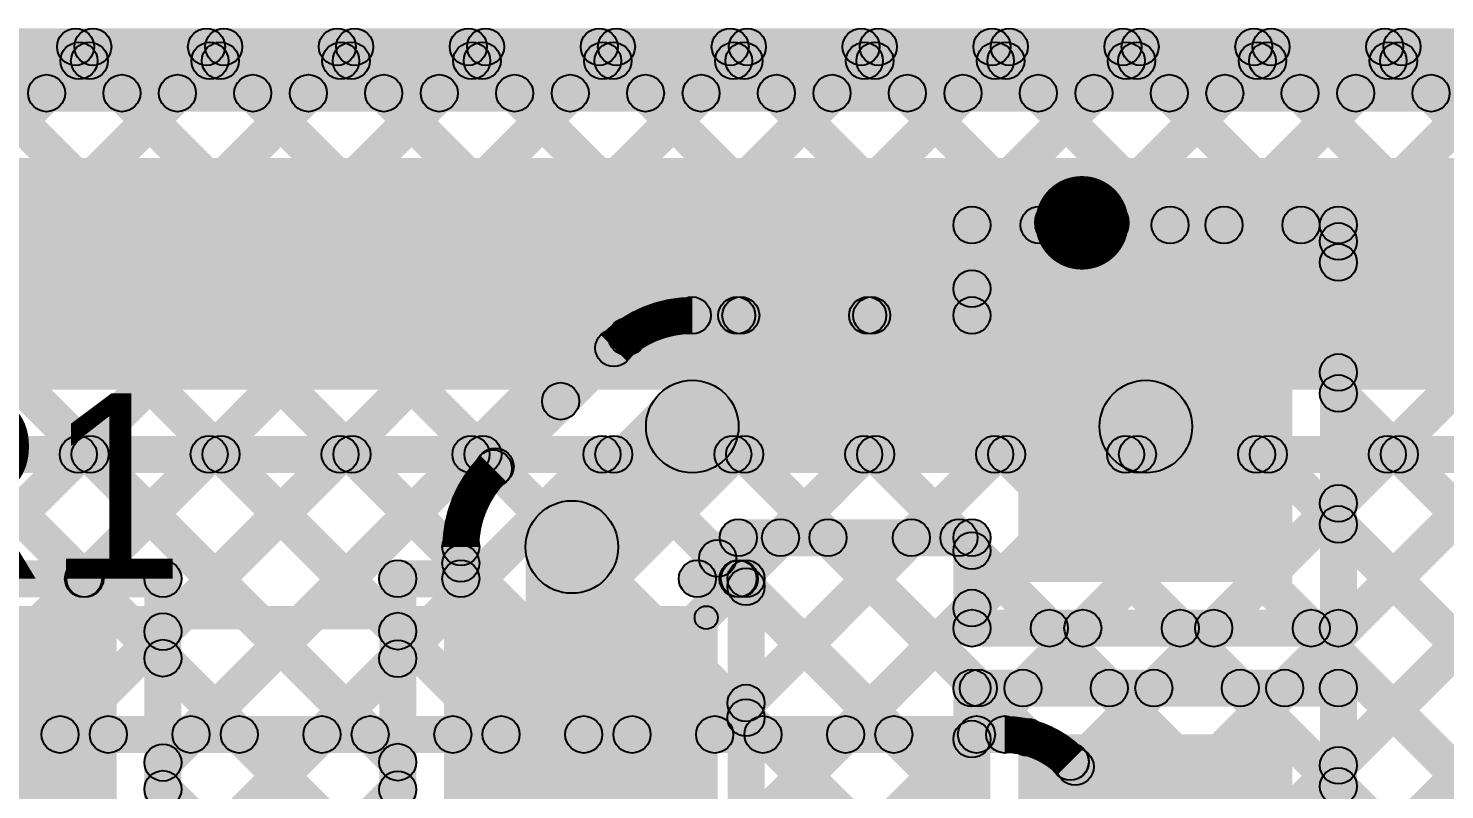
# Model space of a CAD drawing. Header units: millimetres. Extents: x 0.01 to 3.4, y 0.01 to 2.05.
# Drawn here: x 0.7245 to 1.0305, y 1.8076 to 1.972 of the extents above; entities that cross this region are included whole.
import ezdxf

# ---------------------------------------------------------------- set-up
doc = ezdxf.new("R2010")
doc.units = ezdxf.units.MM
doc.header["$MEASUREMENT"] = 0
for name, color, linetype in [('BottomLayer', 5, 'Continuous'), ('TopLayer', 1, 'Continuous'), ('TopOverlay', 2, 'Continuous'), ('TopPaste', 8, 'Continuous'), ('TopSolder', 216, 'Continuous')]:
    doc.layers.add(name, color=color, linetype=linetype)

# ---------------------------------------------------------------- blocks, each defined once
blk = doc.blocks.new('LTV_844S_43')
at = {"layer": 'TopLayer'}
for points in [[(-0.15157, 0.32047), (-0.20276, 0.32047), (-0.20276, 0.37953), (-0.15157, 0.37953)], [(-0.15157, 0.22047), (-0.20276, 0.22047), (-0.20276, 0.27953), (-0.15157, 0.27953)]]:
    blk.add_hatch(color=1, dxfattribs=at).paths.add_polyline_path(points)
at = {"layer": 'TopOverlay'}
h = blk.add_hatch(color=2, dxfattribs=at)
edge = h.paths.add_edge_path()
edge.add_arc((-0.1981, 0.394), 0.005, 0, 360)
h = blk.add_hatch(color=2, dxfattribs=at)
edge = h.paths.add_edge_path()
edge.add_arc((-0.1879, 0.394), 0.005, 0, 360)
at = {"layer": 'TopPaste'}
for points in [[(-0.15157, 0.32047), (-0.20276, 0.32047), (-0.20276, 0.37953), (-0.15157, 0.37953)], [(-0.15157, 0.22047), (-0.20276, 0.22047), (-0.20276, 0.27953), (-0.15157, 0.27953)]]:
    blk.add_hatch(color=8, dxfattribs=at).paths.add_polyline_path(points)
at = {"layer": 'TopSolder'}
for points in [[(-0.14757, 0.31647), (-0.20676, 0.31647), (-0.20676, 0.38353), (-0.14757, 0.38353)], [(-0.14757, 0.21647), (-0.20676, 0.21647), (-0.20676, 0.28353), (-0.14757, 0.28353)]]:
    blk.add_hatch(color=216, dxfattribs=at).paths.add_polyline_path(points)
at = {"layer": 'TopOverlay', "const_width": 0.01}
blk.add_lwpolyline([(-0.1879, 0.394, 1), (-0.1981, 0.394, 1)], format="xyb", close=True, dxfattribs=at)
at = {"layer": 'TopOverlay'}
for centre in [(-0.1981, 0.394), (-0.1879, 0.394)]:
    blk.add_circle(centre, 0.005, dxfattribs=at)
blk = doc.blocks.new('RES_1210_55')
at = {"layer": 'TopLayer'}
for points in [[(-0.08661, 0.05315), (-0.03937, 0.05315), (-0.03937, -0.05315), (-0.08661, -0.05315)], [(0.03937, 0.05315), (0.08661, 0.05315), (0.08661, -0.05315), (0.03937, -0.05315)]]:
    blk.add_hatch(color=1, dxfattribs=at).paths.add_polyline_path(points)
at = {"layer": 'TopOverlay'}
h = blk.add_hatch(color=2, dxfattribs=at)
edge = h.paths.add_edge_path()
edge.add_arc((-0.09198, 0.05875), 0.0025, 0, 360)
h = blk.add_hatch(color=2, dxfattribs=at)
edge = h.paths.add_edge_path()
edge.add_arc((-0.09198, 0.05875), 0.0025, 0, 360)
for points in [[(-0.09198, 0.05625), (-0.09198, 0.06125), (0.09201, 0.06125), (0.09201, 0.05625)], [(-0.08948, -0.05875), (-0.09448, -0.05875), (-0.09448, 0.05875), (-0.08948, 0.05875)], [(0.09451, -0.05875), (0.08951, -0.05875), (0.08951, 0.05875), (0.09451, 0.05875)], [(-0.09198, -0.06125), (-0.09198, -0.05625), (0.09201, -0.05625), (0.09201, -0.06125)]]:
    blk.add_hatch(color=2, dxfattribs=at).paths.add_polyline_path(points)
h = blk.add_hatch(color=2, dxfattribs=at)
edge = h.paths.add_edge_path()
edge.add_arc((0.09201, 0.05875), 0.0025, 0, 360)
h = blk.add_hatch(color=2, dxfattribs=at)
edge = h.paths.add_edge_path()
edge.add_arc((0.09201, 0.05875), 0.0025, 0, 360)
h = blk.add_hatch(color=2, dxfattribs=at)
edge = h.paths.add_edge_path()
edge.add_arc((-0.09198, -0.05875), 0.0025, 0, 360)
h = blk.add_hatch(color=2, dxfattribs=at)
edge = h.paths.add_edge_path()
edge.add_arc((-0.09198, -0.05875), 0.0025, 0, 360)
h = blk.add_hatch(color=2, dxfattribs=at)
edge = h.paths.add_edge_path()
edge.add_arc((0.09201, -0.05875), 0.0025, 0, 360)
h = blk.add_hatch(color=2, dxfattribs=at)
edge = h.paths.add_edge_path()
edge.add_arc((0.09201, -0.05875), 0.0025, 0, 360)
at = {"layer": 'TopPaste'}
for points in [[(-0.08661, 0.05315), (-0.03937, 0.05315), (-0.03937, -0.05315), (-0.08661, -0.05315)], [(0.03937, 0.05315), (0.08661, 0.05315), (0.08661, -0.05315), (0.03937, -0.05315)]]:
    blk.add_hatch(color=8, dxfattribs=at).paths.add_polyline_path(points)
at = {"layer": 'TopSolder'}
for points in [[(-0.09061, 0.05715), (-0.03537, 0.05715), (-0.03537, -0.05715), (-0.09061, -0.05715)], [(0.03537, 0.05715), (0.09061, 0.05715), (0.09061, -0.05715), (0.03537, -0.05715)]]:
    blk.add_hatch(color=216, dxfattribs=at).paths.add_polyline_path(points)
at = {"layer": 'TopOverlay'}
for centre in [(-0.09198, 0.05875), (-0.09198, 0.05875), (0.09201, 0.05875), (0.09201, 0.05875), (-0.09198, -0.05875), (-0.09198, -0.05875), (0.09201, -0.05875), (0.09201, -0.05875)]:
    blk.add_circle(centre, 0.0025, dxfattribs=at)

msp = doc.modelspace()

# ---------------------------------------------------------------- hatches: boundary and pattern name
at = {"layer": 'BottomLayer'}
for points in [[(0.69628, 1.961), (0.69628, 1.969), (2.69172, 1.969), (2.69172, 1.961)], [(0.73131, 1.95517), (0.72566, 1.96083), (0.73266, 1.96783), (0.73831, 1.96217)], [(0.73493, 1.96217), (0.74058, 1.96783), (0.74758, 1.96083), (0.74193, 1.95517)], [(0.7596, 1.95517), (0.75394, 1.96083), (0.76094, 1.96783), (0.7666, 1.96217)], [(0.76321, 1.96217), (0.76887, 1.96783), (0.77587, 1.96083), (0.77021, 1.95517)], [(0.78788, 1.95517), (0.78223, 1.96083), (0.78923, 1.96783), (0.79488, 1.96217)], [(0.7915, 1.96217), (0.79715, 1.96783), (0.80415, 1.96083), (0.7985, 1.95517)], [(0.81617, 1.95517), (0.81051, 1.96083), (0.81751, 1.96783), (0.82317, 1.96217)], [(0.81978, 1.96217), (0.82544, 1.96783), (0.83244, 1.96083), (0.82678, 1.95517)], [(0.84445, 1.95517), (0.8388, 1.96083), (0.8458, 1.96783), (0.85145, 1.96217)], [(0.84806, 1.96217), (0.85372, 1.96783), (0.86072, 1.96083), (0.85506, 1.95517)], [(0.87274, 1.95517), (0.86708, 1.96083), (0.87408, 1.96783), (0.87974, 1.96217)], [(0.87635, 1.96217), (0.88201, 1.96783), (0.88901, 1.96083), (0.88335, 1.95517)], [(0.90102, 1.95517), (0.89536, 1.96083), (0.90236, 1.96783), (0.90802, 1.96217)], [(0.90463, 1.96217), (0.91029, 1.96783), (0.91729, 1.96083), (0.91163, 1.95517)], [(0.92931, 1.95517), (0.92365, 1.96083), (0.93065, 1.96783), (0.9363, 1.96217)], [(0.93292, 1.96217), (0.93857, 1.96783), (0.94557, 1.96083), (0.93992, 1.95517)], [(0.95759, 1.95517), (0.95193, 1.96083), (0.95893, 1.96783), (0.96459, 1.96217)], [(0.9612, 1.96217), (0.96686, 1.96783), (0.97386, 1.96083), (0.9682, 1.95517)], [(0.98587, 1.95517), (0.98022, 1.96083), (0.98722, 1.96783), (0.99287, 1.96217)], [(0.98949, 1.96217), (0.99514, 1.96783), (1.00214, 1.96083), (0.99649, 1.95517)], [(1.01416, 1.95517), (1.0085, 1.96083), (1.0155, 1.96783), (1.02116, 1.96217)], [(1.01777, 1.96217), (1.02343, 1.96783), (1.03043, 1.96083), (1.02477, 1.95517)], [(0.70056, 1.954), (0.70056, 1.962), (1.11333, 1.962), (1.11333, 1.954)], [(0.629, 1.894), (0.629, 1.944), (1.11333, 1.944), (1.11333, 1.894)], [(0.67767, 1.81667), (0.67201, 1.82233), (0.73251, 1.88283), (0.73817, 1.87717)], [(0.70595, 1.81667), (0.7003, 1.82233), (0.7608, 1.88283), (0.76645, 1.87717)], [(0.70056, 1.876), (0.70056, 1.884), (1.09718, 1.884), (1.09718, 1.876)], [(0.70679, 1.87717), (0.71245, 1.88283), (0.77295, 1.82233), (0.76729, 1.81667)], [(0.73424, 1.81667), (0.72858, 1.82233), (0.78908, 1.88283), (0.79474, 1.87717)], [(0.73507, 1.87717), (0.74073, 1.88283), (0.80123, 1.82233), (0.79557, 1.81667)], [(0.76252, 1.81667), (0.75686, 1.82233), (0.81736, 1.88283), (0.82302, 1.87717)], [(0.76336, 1.87717), (0.76902, 1.88283), (0.82952, 1.82233), (0.82386, 1.81667)], [(0.79081, 1.81667), (0.78515, 1.82233), (0.84565, 1.88283), (0.85131, 1.87717)], [(0.79164, 1.87717), (0.7973, 1.88283), (0.8578, 1.82233), (0.85214, 1.81667)], [(0.81909, 1.81667), (0.81343, 1.82233), (0.87393, 1.88283), (0.87959, 1.87717)], [(0.81993, 1.87717), (0.82558, 1.88283), (0.88608, 1.82233), (0.88043, 1.81667)], [(0.84737, 1.81667), (0.84172, 1.82233), (0.90222, 1.88283), (0.90787, 1.87717)], [(0.84821, 1.87717), (0.85387, 1.88283), (0.91437, 1.82233), (0.90871, 1.81667)], [(0.87566, 1.81667), (0.87, 1.82233), (0.9305, 1.88283), (0.93616, 1.87717)], [(0.8765, 1.87717), (0.88215, 1.88283), (0.94327, 1.82171), (0.93762, 1.81605)], [(0.90394, 1.81667), (0.89829, 1.82233), (0.95879, 1.88283), (0.96444, 1.87717)], [(0.90478, 1.87717), (0.91044, 1.88283), (1.19455, 1.59871), (1.18889, 1.59306)], [(0.93223, 1.81667), (0.92657, 1.82233), (0.98707, 1.88283), (0.99273, 1.87717)], [(0.93306, 1.87717), (0.93872, 1.88283), (1.20257, 1.61898), (1.19691, 1.61332)], [(0.95356, 1.80972), (0.9479, 1.81538), (1.01535, 1.88283), (1.02101, 1.87717)], [(0.96135, 1.87717), (0.96701, 1.88283), (1.21016, 1.63968), (1.2045, 1.63402)], [(0.9677, 1.79558), (0.96205, 1.80124), (1.04364, 1.88283), (1.0493, 1.87717)], [(0.98185, 1.78144), (0.97619, 1.7871), (1.07192, 1.88283), (1.07758, 1.87717)], [(0.98963, 1.87717), (0.99529, 1.88283), (1.21016, 1.66796), (1.2045, 1.6623)], [(1.01792, 1.87717), (1.02357, 1.88283), (1.21016, 1.69624), (1.2045, 1.69059)], [(0.99599, 1.7673), (0.99033, 1.77295), (1.09728, 1.8799), (1.10293, 1.87424)], [(0.69008, 1.8656), (0.69574, 1.87125), (0.74466, 1.82233), (0.73901, 1.81667)], [(0.55901, 1.8155), (0.55901, 1.8235), (0.9355, 1.8235), (0.9355, 1.8155)], [(0.94685, 1.81078), (0.9525, 1.81644), (1.04094, 1.728), (1.03528, 1.72235)]]:
    msp.add_hatch(color=5, dxfattribs=at).paths.add_polyline_path(points)
h = msp.add_hatch(color=5, dxfattribs=at)
edge = h.paths.add_edge_path()
edge.add_arc((0.73549, 1.965), 0.004, 0, 360)
h = msp.add_hatch(color=5, dxfattribs=at)
edge = h.paths.add_edge_path()
edge.add_arc((0.73776, 1.965), 0.004, 0, 360)
h = msp.add_hatch(color=5, dxfattribs=at)
edge = h.paths.add_edge_path()
edge.add_arc((0.76377, 1.965), 0.004, 0, 360)
h = msp.add_hatch(color=5, dxfattribs=at)
edge = h.paths.add_edge_path()
edge.add_arc((0.76604, 1.965), 0.004, 0, 360)
h = msp.add_hatch(color=5, dxfattribs=at)
edge = h.paths.add_edge_path()
edge.add_arc((0.79205, 1.965), 0.004, 0, 360)
h = msp.add_hatch(color=5, dxfattribs=at)
edge = h.paths.add_edge_path()
edge.add_arc((0.79432, 1.965), 0.004, 0, 360)
h = msp.add_hatch(color=5, dxfattribs=at)
edge = h.paths.add_edge_path()
edge.add_arc((0.82034, 1.965), 0.004, 0, 360)
h = msp.add_hatch(color=5, dxfattribs=at)
edge = h.paths.add_edge_path()
edge.add_arc((0.82261, 1.965), 0.004, 0, 360)
h = msp.add_hatch(color=5, dxfattribs=at)
edge = h.paths.add_edge_path()
edge.add_arc((0.84862, 1.965), 0.004, 0, 360)
h = msp.add_hatch(color=5, dxfattribs=at)
edge = h.paths.add_edge_path()
edge.add_arc((0.85089, 1.965), 0.004, 0, 360)
h = msp.add_hatch(color=5, dxfattribs=at)
edge = h.paths.add_edge_path()
edge.add_arc((0.87691, 1.965), 0.004, 0, 360)
h = msp.add_hatch(color=5, dxfattribs=at)
edge = h.paths.add_edge_path()
edge.add_arc((0.87918, 1.965), 0.004, 0, 360)
h = msp.add_hatch(color=5, dxfattribs=at)
edge = h.paths.add_edge_path()
edge.add_arc((0.90519, 1.965), 0.004, 0, 360)
h = msp.add_hatch(color=5, dxfattribs=at)
edge = h.paths.add_edge_path()
edge.add_arc((0.90746, 1.965), 0.004, 0, 360)
h = msp.add_hatch(color=5, dxfattribs=at)
edge = h.paths.add_edge_path()
edge.add_arc((0.93348, 1.965), 0.004, 0, 360)
h = msp.add_hatch(color=5, dxfattribs=at)
edge = h.paths.add_edge_path()
edge.add_arc((0.93575, 1.965), 0.004, 0, 360)
h = msp.add_hatch(color=5, dxfattribs=at)
edge = h.paths.add_edge_path()
edge.add_arc((0.96176, 1.965), 0.004, 0, 360)
h = msp.add_hatch(color=5, dxfattribs=at)
edge = h.paths.add_edge_path()
edge.add_arc((0.96403, 1.965), 0.004, 0, 360)
h = msp.add_hatch(color=5, dxfattribs=at)
edge = h.paths.add_edge_path()
edge.add_arc((0.99005, 1.965), 0.004, 0, 360)
h = msp.add_hatch(color=5, dxfattribs=at)
edge = h.paths.add_edge_path()
edge.add_arc((0.99231, 1.965), 0.004, 0, 360)
h = msp.add_hatch(color=5, dxfattribs=at)
edge = h.paths.add_edge_path()
edge.add_arc((1.01833, 1.965), 0.004, 0, 360)
h = msp.add_hatch(color=5, dxfattribs=at)
edge = h.paths.add_edge_path()
edge.add_arc((1.0206, 1.965), 0.004, 0, 360)
h = msp.add_hatch(color=5, dxfattribs=at)
edge = h.paths.add_edge_path()
edge.add_arc((0.72849, 1.958), 0.004, 0, 360)
h = msp.add_hatch(color=5, dxfattribs=at)
edge = h.paths.add_edge_path()
edge.add_arc((0.74476, 1.958), 0.004, 0, 360)
h = msp.add_hatch(color=5, dxfattribs=at)
edge = h.paths.add_edge_path()
edge.add_arc((0.75677, 1.958), 0.004, 0, 360)
h = msp.add_hatch(color=5, dxfattribs=at)
edge = h.paths.add_edge_path()
edge.add_arc((0.77304, 1.958), 0.004, 0, 360)
h = msp.add_hatch(color=5, dxfattribs=at)
edge = h.paths.add_edge_path()
edge.add_arc((0.78506, 1.958), 0.004, 0, 360)
h = msp.add_hatch(color=5, dxfattribs=at)
edge = h.paths.add_edge_path()
edge.add_arc((0.80132, 1.958), 0.004, 0, 360)
h = msp.add_hatch(color=5, dxfattribs=at)
edge = h.paths.add_edge_path()
edge.add_arc((0.81334, 1.958), 0.004, 0, 360)
h = msp.add_hatch(color=5, dxfattribs=at)
edge = h.paths.add_edge_path()
edge.add_arc((0.82961, 1.958), 0.004, 0, 360)
h = msp.add_hatch(color=5, dxfattribs=at)
edge = h.paths.add_edge_path()
edge.add_arc((0.84162, 1.958), 0.004, 0, 360)
h = msp.add_hatch(color=5, dxfattribs=at)
edge = h.paths.add_edge_path()
edge.add_arc((0.85789, 1.958), 0.004, 0, 360)
h = msp.add_hatch(color=5, dxfattribs=at)
edge = h.paths.add_edge_path()
edge.add_arc((0.86991, 1.958), 0.004, 0, 360)
h = msp.add_hatch(color=5, dxfattribs=at)
edge = h.paths.add_edge_path()
edge.add_arc((0.88618, 1.958), 0.004, 0, 360)
h = msp.add_hatch(color=5, dxfattribs=at)
edge = h.paths.add_edge_path()
edge.add_arc((0.89819, 1.958), 0.004, 0, 360)
h = msp.add_hatch(color=5, dxfattribs=at)
edge = h.paths.add_edge_path()
edge.add_arc((0.91446, 1.958), 0.004, 0, 360)
h = msp.add_hatch(color=5, dxfattribs=at)
edge = h.paths.add_edge_path()
edge.add_arc((0.92648, 1.958), 0.004, 0, 360)
h = msp.add_hatch(color=5, dxfattribs=at)
edge = h.paths.add_edge_path()
edge.add_arc((0.94275, 1.958), 0.004, 0, 360)
h = msp.add_hatch(color=5, dxfattribs=at)
edge = h.paths.add_edge_path()
edge.add_arc((0.95476, 1.958), 0.004, 0, 360)
h = msp.add_hatch(color=5, dxfattribs=at)
edge = h.paths.add_edge_path()
edge.add_arc((0.97103, 1.958), 0.004, 0, 360)
h = msp.add_hatch(color=5, dxfattribs=at)
edge = h.paths.add_edge_path()
edge.add_arc((0.98305, 1.958), 0.004, 0, 360)
h = msp.add_hatch(color=5, dxfattribs=at)
edge = h.paths.add_edge_path()
edge.add_arc((0.99931, 1.958), 0.004, 0, 360)
h = msp.add_hatch(color=5, dxfattribs=at)
edge = h.paths.add_edge_path()
edge.add_arc((1.01133, 1.958), 0.004, 0, 360)
h = msp.add_hatch(color=5, dxfattribs=at)
edge = h.paths.add_edge_path()
edge.add_arc((1.0276, 1.958), 0.004, 0, 360)
h = msp.add_hatch(color=5, dxfattribs=at)
edge = h.paths.add_edge_path()
edge.add_arc((0.73534, 1.88), 0.004, 0, 360)
h = msp.add_hatch(color=5, dxfattribs=at)
edge = h.paths.add_edge_path()
edge.add_arc((0.7379, 1.88), 0.004, 0, 360)
h = msp.add_hatch(color=5, dxfattribs=at)
edge = h.paths.add_edge_path()
edge.add_arc((0.76362, 1.88), 0.004, 0, 360)
h = msp.add_hatch(color=5, dxfattribs=at)
edge = h.paths.add_edge_path()
edge.add_arc((0.76619, 1.88), 0.004, 0, 360)
h = msp.add_hatch(color=5, dxfattribs=at)
edge = h.paths.add_edge_path()
edge.add_arc((0.79191, 1.88), 0.004, 0, 360)
h = msp.add_hatch(color=5, dxfattribs=at)
edge = h.paths.add_edge_path()
edge.add_arc((0.79447, 1.88), 0.004, 0, 360)
h = msp.add_hatch(color=5, dxfattribs=at)
edge = h.paths.add_edge_path()
edge.add_arc((0.82019, 1.88), 0.004, 0, 360)
h = msp.add_hatch(color=5, dxfattribs=at)
edge = h.paths.add_edge_path()
edge.add_arc((0.82276, 1.88), 0.004, 0, 360)
h = msp.add_hatch(color=5, dxfattribs=at)
edge = h.paths.add_edge_path()
edge.add_arc((0.84848, 1.88), 0.004, 0, 360)
h = msp.add_hatch(color=5, dxfattribs=at)
edge = h.paths.add_edge_path()
edge.add_arc((0.85104, 1.88), 0.004, 0, 360)
h = msp.add_hatch(color=5, dxfattribs=at)
edge = h.paths.add_edge_path()
edge.add_arc((0.87676, 1.88), 0.004, 0, 360)
h = msp.add_hatch(color=5, dxfattribs=at)
edge = h.paths.add_edge_path()
edge.add_arc((0.87932, 1.88), 0.004, 0, 360)
h = msp.add_hatch(color=5, dxfattribs=at)
edge = h.paths.add_edge_path()
edge.add_arc((0.90505, 1.88), 0.004, 0, 360)
h = msp.add_hatch(color=5, dxfattribs=at)
edge = h.paths.add_edge_path()
edge.add_arc((0.90761, 1.88), 0.004, 0, 360)
h = msp.add_hatch(color=5, dxfattribs=at)
edge = h.paths.add_edge_path()
edge.add_arc((0.93333, 1.88), 0.004, 0, 360)
h = msp.add_hatch(color=5, dxfattribs=at)
edge = h.paths.add_edge_path()
edge.add_arc((0.93589, 1.88), 0.004, 0, 360)
h = msp.add_hatch(color=5, dxfattribs=at)
edge = h.paths.add_edge_path()
edge.add_arc((0.96161, 1.88), 0.004, 0, 360)
h = msp.add_hatch(color=5, dxfattribs=at)
edge = h.paths.add_edge_path()
edge.add_arc((0.96418, 1.88), 0.004, 0, 360)
h = msp.add_hatch(color=5, dxfattribs=at)
edge = h.paths.add_edge_path()
edge.add_arc((0.9899, 1.88), 0.004, 0, 360)
h = msp.add_hatch(color=5, dxfattribs=at)
edge = h.paths.add_edge_path()
edge.add_arc((0.99246, 1.88), 0.004, 0, 360)
h = msp.add_hatch(color=5, dxfattribs=at)
edge = h.paths.add_edge_path()
edge.add_arc((1.01818, 1.88), 0.004, 0, 360)
h = msp.add_hatch(color=5, dxfattribs=at)
edge = h.paths.add_edge_path()
edge.add_arc((1.02075, 1.88), 0.004, 0, 360)
h = msp.add_hatch(color=5, dxfattribs=at)
edge = h.paths.add_edge_path()
edge.add_arc((0.73141, 1.8195), 0.004, 0, 360)
h = msp.add_hatch(color=5, dxfattribs=at)
edge = h.paths.add_edge_path()
edge.add_arc((0.74183, 1.8195), 0.004, 0, 360)
h = msp.add_hatch(color=5, dxfattribs=at)
edge = h.paths.add_edge_path()
edge.add_arc((0.75969, 1.8195), 0.004, 0, 360)
h = msp.add_hatch(color=5, dxfattribs=at)
edge = h.paths.add_edge_path()
edge.add_arc((0.77012, 1.8195), 0.004, 0, 360)
h = msp.add_hatch(color=5, dxfattribs=at)
edge = h.paths.add_edge_path()
edge.add_arc((0.78798, 1.8195), 0.004, 0, 360)
h = msp.add_hatch(color=5, dxfattribs=at)
edge = h.paths.add_edge_path()
edge.add_arc((0.7984, 1.8195), 0.004, 0, 360)
h = msp.add_hatch(color=5, dxfattribs=at)
edge = h.paths.add_edge_path()
edge.add_arc((0.81626, 1.8195), 0.004, 0, 360)
h = msp.add_hatch(color=5, dxfattribs=at)
edge = h.paths.add_edge_path()
edge.add_arc((0.82669, 1.8195), 0.004, 0, 360)
h = msp.add_hatch(color=5, dxfattribs=at)
edge = h.paths.add_edge_path()
edge.add_arc((0.84455, 1.8195), 0.004, 0, 360)
h = msp.add_hatch(color=5, dxfattribs=at)
edge = h.paths.add_edge_path()
edge.add_arc((0.85497, 1.8195), 0.004, 0, 360)
h = msp.add_hatch(color=5, dxfattribs=at)
edge = h.paths.add_edge_path()
edge.add_arc((0.87283, 1.8195), 0.004, 0, 360)
h = msp.add_hatch(color=5, dxfattribs=at)
edge = h.paths.add_edge_path()
edge.add_arc((0.88326, 1.8195), 0.004, 0, 360)
h = msp.add_hatch(color=5, dxfattribs=at)
edge = h.paths.add_edge_path()
edge.add_arc((0.90111, 1.8195), 0.004, 0, 360)
h = msp.add_hatch(color=5, dxfattribs=at)
edge = h.paths.add_edge_path()
edge.add_arc((0.91154, 1.8195), 0.004, 0, 360)
h = msp.add_hatch(color=5, dxfattribs=at)
edge = h.paths.add_edge_path()
edge.add_arc((0.9294, 1.8195), 0.004, 0, 360)
h = msp.add_hatch(color=5, dxfattribs=at)
edge = h.paths.add_edge_path()
edge.add_arc((0.9355, 1.8195), 0.004, 0, 360)
h = msp.add_hatch(color=5, dxfattribs=at)
edge = h.paths.add_edge_path()
edge.add_arc((0.9355, 1.8195), 0.004, 0, 360)
h = msp.add_hatch(color=5, dxfattribs=at)
edge = h.paths.add_edge_path()
edge.add_arc((0.9355, 1.8195), 0.004, 0, 360)
h = msp.add_hatch(color=5, dxfattribs=at)
edge = h.paths.add_edge_path()
edge.add_arc((0.94045, 1.81888), 0.004, 0, 360)
h = msp.add_hatch(color=5, dxfattribs=at)
edge = h.paths.add_edge_path()
edge.add_arc((0.94964, 1.81364), 0.004, 0, 360)
h = msp.add_hatch(color=5, dxfattribs=at)
edge = h.paths.add_edge_path()
edge.add_arc((0.94967, 1.81361), 0.004, 0, 360)
h = msp.add_hatch(color=5, dxfattribs=at)
edge = h.paths.add_edge_path()
edge.add_arc((0.94967, 1.81361), 0.004, 0, 360)
h = msp.add_hatch(color=5, dxfattribs=at)
edge = h.paths.add_edge_path()
edge.add_arc((0.95073, 1.81255), 0.004, 0, 360)
at = {"layer": 'TopLayer'}
for points in [[(0.68303, 1.85032), (0.67738, 1.85598), (0.79223, 1.97083), (0.79788, 1.96517)], [(0.69412, 1.964), (0.69412, 1.972), (1.46, 1.972), (1.46, 1.964)], [(0.70364, 1.96517), (0.7093, 1.97083), (0.82082, 1.85931), (0.81516, 1.85365)], [(0.71113, 1.93498), (0.70547, 1.94064), (0.73566, 1.97083), (0.74131, 1.96517)], [(0.71132, 1.85032), (0.70566, 1.85598), (0.82051, 1.97083), (0.82617, 1.96517)], [(0.71297, 1.90854), (0.70731, 1.9142), (0.76394, 1.97083), (0.7696, 1.96517)], [(0.73193, 1.96517), (0.73758, 1.97083), (0.82824, 1.88018), (0.82258, 1.87452)], [(0.7396, 1.85032), (0.73394, 1.85598), (0.8488, 1.97083), (0.85445, 1.96517)], [(0.75646, 1.83889), (0.7508, 1.84455), (0.87708, 1.97083), (0.88274, 1.96517)], [(0.75646, 1.81061), (0.7508, 1.81627), (0.90536, 1.97083), (0.91102, 1.96517)], [(0.76021, 1.96517), (0.76587, 1.97083), (0.84238, 1.89432), (0.83672, 1.88866)], [(0.7885, 1.96517), (0.79415, 1.97083), (0.85673, 1.90825), (0.85107, 1.90259)], [(0.81678, 1.96517), (0.82244, 1.97083), (0.88044, 1.91283), (0.87478, 1.90717)], [(0.84506, 1.96517), (0.85072, 1.97083), (0.90872, 1.91283), (0.90306, 1.90717)], [(0.87335, 1.96517), (0.87901, 1.97083), (0.93124, 1.9186), (0.92558, 1.91294)], [(0.88131, 1.90717), (0.87565, 1.91283), (0.93365, 1.97083), (0.93931, 1.96517)], [(0.90163, 1.96517), (0.90729, 1.97083), (0.94576, 1.93236), (0.94011, 1.9267)], [(0.90959, 1.90717), (0.90393, 1.91283), (0.96193, 1.97083), (0.96759, 1.96517)], [(0.92992, 1.96517), (0.93557, 1.97083), (0.97405, 1.93236), (0.96839, 1.9267)], [(0.9574, 1.9267), (0.95174, 1.93236), (0.99022, 1.97083), (0.99587, 1.96517)], [(0.9582, 1.96517), (0.96386, 1.97083), (1.00233, 1.93236), (0.99667, 1.9267)], [(0.98569, 1.9267), (0.98003, 1.93236), (1.0185, 1.97083), (1.02416, 1.96517)], [(0.98649, 1.96517), (0.99214, 1.97083), (1.20012, 1.76286), (1.19446, 1.7572)], [(0.99882, 1.8267), (0.99317, 1.83236), (1.13164, 1.97083), (1.1373, 1.96517)], [(1.01042, 1.86658), (1.00476, 1.87224), (1.10335, 1.97083), (1.10901, 1.96517)], [(1.01042, 1.92315), (1.00476, 1.92881), (1.04679, 1.97083), (1.05244, 1.96517)], [(1.01042, 1.89486), (1.00476, 1.90052), (1.07507, 1.97083), (1.08073, 1.96517)], [(1.01042, 1.81001), (1.00476, 1.81567), (1.15992, 1.97083), (1.16558, 1.96517)], [(1.01042, 1.78173), (1.00476, 1.78738), (1.18821, 1.97083), (1.19386, 1.96517)], [(1.01477, 1.96517), (1.02043, 1.97083), (1.19427, 1.79699), (1.18861, 1.79133)], [(0.70545, 1.93508), (0.7111, 1.94074), (0.8072, 1.84465), (0.80154, 1.83899)], [(0.92841, 1.92553), (0.92841, 1.93353), (1.00759, 1.93353), (1.00759, 1.92553)], [(0.99667, 1.9267), (1.00233, 1.93236), (1.01042, 1.92427), (1.00476, 1.91861)], [(0.93241, 1.91), (0.92441, 1.91), (0.92441, 1.92953), (0.93241, 1.92953)], [(1.01159, 1.84247), (1.00359, 1.84247), (1.00359, 1.92953), (1.01159, 1.92953)], [(1.00476, 1.91861), (1.01042, 1.92427), (1.28557, 1.64912), (1.27991, 1.64346)], [(0.868, 1.906), (0.868, 1.914), (0.92841, 1.914), (0.92841, 1.906)], [(0.70694, 1.9053), (0.7126, 1.91096), (0.8072, 1.81636), (0.80154, 1.8107)], [(0.82785, 1.87413), (0.82219, 1.87979), (0.8482, 1.9058), (0.85386, 1.90014)], [(0.868, 1.876), (0.868, 1.896), (0.966, 1.896), (0.966, 1.876)], [(1.00476, 1.89033), (1.01042, 1.89598), (1.26414, 1.64226), (1.25848, 1.63661)], [(0.84906, 1.85292), (0.83492, 1.86706), (0.86093, 1.89307), (0.87507, 1.87893)], [(0.70072, 1.88324), (0.70638, 1.8889), (0.7393, 1.85598), (0.73364, 1.85032)], [(1.00476, 1.86204), (1.01042, 1.8677), (1.2355, 1.64262), (1.22984, 1.63696)], [(0.87192, 1.85032), (0.86626, 1.85598), (0.87511, 1.86483), (0.88077, 1.85917)], [(0.88102, 1.85032), (0.87537, 1.85598), (0.88422, 1.86483), (0.88987, 1.85917)], [(0.88244, 1.82346), (0.87679, 1.82911), (0.9125, 1.86483), (0.91816, 1.85917)], [(0.87794, 1.858), (0.87794, 1.866), (0.92841, 1.866), (0.92841, 1.858)], [(0.8945, 1.85917), (0.90015, 1.86483), (0.93263, 1.83236), (0.92697, 1.8267)], [(0.92278, 1.85917), (0.92844, 1.86483), (0.93124, 1.86203), (0.92558, 1.85637)], [(0.93241, 1.84247), (0.92441, 1.84247), (0.92441, 1.862), (0.93241, 1.862)], [(0.82199, 1.85315), (0.81399, 1.85315), (0.81399, 1.85999), (0.82199, 1.85999)], [(0.85199, 1.786), (0.83199, 1.786), (0.83199, 1.85999), (0.85199, 1.85999)], [(0.87066, 1.85472), (0.87632, 1.86038), (0.88072, 1.85598), (0.87506, 1.85032)], [(0.67839, 1.84915), (0.67839, 1.85715), (0.75363, 1.85715), (0.75363, 1.84915)], [(0.80437, 1.84915), (0.80437, 1.85715), (0.81799, 1.85715), (0.81799, 1.84915)], [(0.86909, 1.84915), (0.86909, 1.85715), (0.87961, 1.85715), (0.87961, 1.84915)], [(0.75763, 1.71885), (0.74963, 1.71885), (0.74963, 1.85315), (0.75763, 1.85315)], [(0.80837, 1.71885), (0.80037, 1.71885), (0.80037, 1.85315), (0.80837, 1.85315)], [(0.88361, 1.73409), (0.87561, 1.73409), (0.87561, 1.85315), (0.88361, 1.85315)], [(0.87679, 1.8486), (0.88244, 1.85425), (0.93124, 1.80546), (0.92558, 1.7998)], [(0.88244, 1.79517), (0.87679, 1.80083), (0.92558, 1.84962), (0.93124, 1.84397)], [(0.92841, 1.83847), (0.92841, 1.84647), (1.00759, 1.84647), (1.00759, 1.83847)], [(0.94225, 1.8267), (0.9366, 1.83236), (0.94954, 1.8453), (0.9552, 1.83964)], [(0.94231, 1.83964), (0.94796, 1.8453), (0.96091, 1.83236), (0.95525, 1.8267)], [(0.97054, 1.8267), (0.96488, 1.83236), (0.97783, 1.8453), (0.98348, 1.83964)], [(0.97059, 1.83964), (0.97625, 1.8453), (0.98919, 1.83236), (0.98354, 1.8267)], [(0.99888, 1.83964), (1.00453, 1.8453), (1.21629, 1.63354), (1.21063, 1.62789)], [(0.7508, 1.83316), (0.75646, 1.83882), (0.8072, 1.78808), (0.80154, 1.78242)], [(0.75646, 1.78232), (0.7508, 1.78798), (0.80154, 1.83872), (0.8072, 1.83306)], [(0.92841, 1.82553), (0.92841, 1.83353), (1.00759, 1.83353), (1.00759, 1.82553)], [(0.93241, 1.78289), (0.92441, 1.78289), (0.92441, 1.82953), (0.93241, 1.82953)], [(1.01159, 1.74247), (1.00359, 1.74247), (1.00359, 1.82953), (1.01159, 1.82953)], [(0.87679, 1.82031), (0.88244, 1.82597), (0.92697, 1.78144), (0.92131, 1.77579)], [(0.88244, 1.76689), (0.87679, 1.77254), (0.92558, 1.82134), (0.93124, 1.81568)], [(0.7508, 1.80488), (0.75646, 1.81053), (0.8072, 1.75979), (0.80154, 1.75414)], [(0.75646, 1.75404), (0.7508, 1.7597), (0.80154, 1.81044), (0.8072, 1.80478)], [(1.00476, 1.80547), (1.01042, 1.81113), (1.20257, 1.61898), (1.19691, 1.61332)]]:
    msp.add_hatch(color=1, dxfattribs=at).paths.add_polyline_path(points)
h = msp.add_hatch(color=1, dxfattribs=at)
edge = h.paths.add_edge_path()
edge.add_arc((0.73476, 1.968), 0.004, 0, 360)
h = msp.add_hatch(color=1, dxfattribs=at)
edge = h.paths.add_edge_path()
edge.add_arc((0.73849, 1.968), 0.004, 0, 360)
h = msp.add_hatch(color=1, dxfattribs=at)
edge = h.paths.add_edge_path()
edge.add_arc((0.76304, 1.968), 0.004, 0, 360)
h = msp.add_hatch(color=1, dxfattribs=at)
edge = h.paths.add_edge_path()
edge.add_arc((0.76677, 1.968), 0.004, 0, 360)
h = msp.add_hatch(color=1, dxfattribs=at)
edge = h.paths.add_edge_path()
edge.add_arc((0.79132, 1.968), 0.004, 0, 360)
h = msp.add_hatch(color=1, dxfattribs=at)
edge = h.paths.add_edge_path()
edge.add_arc((0.79506, 1.968), 0.004, 0, 360)
h = msp.add_hatch(color=1, dxfattribs=at)
edge = h.paths.add_edge_path()
edge.add_arc((0.81961, 1.968), 0.004, 0, 360)
h = msp.add_hatch(color=1, dxfattribs=at)
edge = h.paths.add_edge_path()
edge.add_arc((0.82334, 1.968), 0.004, 0, 360)
h = msp.add_hatch(color=1, dxfattribs=at)
edge = h.paths.add_edge_path()
edge.add_arc((0.84789, 1.968), 0.004, 0, 360)
h = msp.add_hatch(color=1, dxfattribs=at)
edge = h.paths.add_edge_path()
edge.add_arc((0.85162, 1.968), 0.004, 0, 360)
h = msp.add_hatch(color=1, dxfattribs=at)
edge = h.paths.add_edge_path()
edge.add_arc((0.87618, 1.968), 0.004, 0, 360)
h = msp.add_hatch(color=1, dxfattribs=at)
edge = h.paths.add_edge_path()
edge.add_arc((0.87991, 1.968), 0.004, 0, 360)
h = msp.add_hatch(color=1, dxfattribs=at)
edge = h.paths.add_edge_path()
edge.add_arc((0.90446, 1.968), 0.004, 0, 360)
h = msp.add_hatch(color=1, dxfattribs=at)
edge = h.paths.add_edge_path()
edge.add_arc((0.90819, 1.968), 0.004, 0, 360)
h = msp.add_hatch(color=1, dxfattribs=at)
edge = h.paths.add_edge_path()
edge.add_arc((0.93275, 1.968), 0.004, 0, 360)
h = msp.add_hatch(color=1, dxfattribs=at)
edge = h.paths.add_edge_path()
edge.add_arc((0.93648, 1.968), 0.004, 0, 360)
h = msp.add_hatch(color=1, dxfattribs=at)
edge = h.paths.add_edge_path()
edge.add_arc((0.96103, 1.968), 0.004, 0, 360)
h = msp.add_hatch(color=1, dxfattribs=at)
edge = h.paths.add_edge_path()
edge.add_arc((0.96476, 1.968), 0.004, 0, 360)
h = msp.add_hatch(color=1, dxfattribs=at)
edge = h.paths.add_edge_path()
edge.add_arc((0.98931, 1.968), 0.004, 0, 360)
h = msp.add_hatch(color=1, dxfattribs=at)
edge = h.paths.add_edge_path()
edge.add_arc((0.99305, 1.968), 0.004, 0, 360)
h = msp.add_hatch(color=1, dxfattribs=at)
edge = h.paths.add_edge_path()
edge.add_arc((1.0176, 1.968), 0.004, 0, 360)
h = msp.add_hatch(color=1, dxfattribs=at)
edge = h.paths.add_edge_path()
edge.add_arc((1.02133, 1.968), 0.004, 0, 360)
h = msp.add_hatch(color=1, dxfattribs=at)
edge = h.paths.add_edge_path()
edge.add_arc((0.92841, 1.92953), 0.004, 0, 360)
h = msp.add_hatch(color=1, dxfattribs=at)
edge = h.paths.add_edge_path()
edge.add_arc((0.92841, 1.92953), 0.004, 0, 360)
h = msp.add_hatch(color=1, dxfattribs=at)
edge = h.paths.add_edge_path()
edge.add_arc((0.94293, 1.92953), 0.004, 0, 360)
h = msp.add_hatch(color=1, dxfattribs=at)
edge = h.paths.add_edge_path()
edge.add_arc((0.95457, 1.92953), 0.004, 0, 360)
h = msp.add_hatch(color=1, dxfattribs=at)
edge = h.paths.add_edge_path()
edge.add_arc((0.97122, 1.92953), 0.004, 0, 360)
h = msp.add_hatch(color=1, dxfattribs=at)
edge = h.paths.add_edge_path()
edge.add_arc((0.98286, 1.92953), 0.004, 0, 360)
h = msp.add_hatch(color=1, dxfattribs=at)
edge = h.paths.add_edge_path()
edge.add_arc((0.9995, 1.92953), 0.004, 0, 360)
h = msp.add_hatch(color=1, dxfattribs=at)
edge = h.paths.add_edge_path()
edge.add_arc((0.9995, 1.92953), 0.004, 0, 360)
h = msp.add_hatch(color=1, dxfattribs=at)
edge = h.paths.add_edge_path()
edge.add_arc((1.00759, 1.92953), 0.004, 0, 360)
h = msp.add_hatch(color=1, dxfattribs=at)
edge = h.paths.add_edge_path()
edge.add_arc((1.00759, 1.92953), 0.004, 0, 360)
h = msp.add_hatch(color=1, dxfattribs=at)
edge = h.paths.add_edge_path()
edge.add_arc((1.00759, 1.92598), 0.004, 0, 360)
h = msp.add_hatch(color=1, dxfattribs=at)
edge = h.paths.add_edge_path()
edge.add_arc((1.00759, 1.92144), 0.004, 0, 360)
h = msp.add_hatch(color=1, dxfattribs=at)
edge = h.paths.add_edge_path()
edge.add_arc((1.00759, 1.92144), 0.004, 0, 360)
h = msp.add_hatch(color=1, dxfattribs=at)
edge = h.paths.add_edge_path()
edge.add_arc((0.92841, 1.91577), 0.004, 0, 360)
h = msp.add_hatch(color=1, dxfattribs=at)
edge = h.paths.add_edge_path()
edge.add_arc((0.868, 1.91), 0.004, 0, 360)
h = msp.add_hatch(color=1, dxfattribs=at)
edge = h.paths.add_edge_path()
edge.add_arc((0.868, 1.91), 0.004, 0, 360)
h = msp.add_hatch(color=1, dxfattribs=at)
edge = h.paths.add_edge_path()
edge.add_arc((0.868, 1.91), 0.004, 0, 360)
h = msp.add_hatch(color=1, dxfattribs=at)
edge = h.paths.add_edge_path()
edge.add_arc((0.87761, 1.91), 0.004, 0, 360)
h = msp.add_hatch(color=1, dxfattribs=at)
edge = h.paths.add_edge_path()
edge.add_arc((0.87848, 1.91), 0.004, 0, 360)
h = msp.add_hatch(color=1, dxfattribs=at)
edge = h.paths.add_edge_path()
edge.add_arc((0.90589, 1.91), 0.004, 0, 360)
h = msp.add_hatch(color=1, dxfattribs=at)
edge = h.paths.add_edge_path()
edge.add_arc((0.90676, 1.91), 0.004, 0, 360)
h = msp.add_hatch(color=1, dxfattribs=at)
edge = h.paths.add_edge_path()
edge.add_arc((0.92841, 1.91), 0.004, 0, 360)
h = msp.add_hatch(color=1, dxfattribs=at)
edge = h.paths.add_edge_path()
edge.add_arc((0.92841, 1.91), 0.004, 0, 360)
h = msp.add_hatch(color=1, dxfattribs=at)
edge = h.paths.add_edge_path()
edge.add_arc((0.85103, 1.90297), 0.004, 0, 360)
h = msp.add_hatch(color=1, dxfattribs=at)
edge = h.paths.add_edge_path()
edge.add_arc((0.85103, 1.90297), 0.004, 0, 360)
h = msp.add_hatch(color=1, dxfattribs=at)
edge = h.paths.add_edge_path()
edge.add_arc((0.85103, 1.90297), 0.004, 0, 360)
h = msp.add_hatch(color=1, dxfattribs=at)
edge = h.paths.add_edge_path()
edge.add_arc((0.8539, 1.90542), 0.004, 0, 360)
h = msp.add_hatch(color=1, dxfattribs=at)
edge = h.paths.add_edge_path()
edge.add_arc((1.00759, 1.89769), 0.004, 0, 360)
h = msp.add_hatch(color=1, dxfattribs=at)
edge = h.paths.add_edge_path()
edge.add_arc((0.83955, 1.89149), 0.004, 0, 360)
h = msp.add_hatch(color=1, dxfattribs=at)
edge = h.paths.add_edge_path()
edge.add_arc((0.868, 1.886), 0.01, 0, 360)
h = msp.add_hatch(color=1, dxfattribs=at)
edge = h.paths.add_edge_path()
edge.add_arc((0.868, 1.886), 0.01, 0, 360)
h = msp.add_hatch(color=1, dxfattribs=at)
edge = h.paths.add_edge_path()
edge.add_arc((0.966, 1.886), 0.01, 0, 360)
h = msp.add_hatch(color=1, dxfattribs=at)
edge = h.paths.add_edge_path()
edge.add_arc((1.00759, 1.89316), 0.004, 0, 360)
h = msp.add_hatch(color=1, dxfattribs=at)
edge = h.paths.add_edge_path()
edge.add_arc((0.82502, 1.87696), 0.004, 0, 360)
h = msp.add_hatch(color=1, dxfattribs=at)
edge = h.paths.add_edge_path()
edge.add_arc((0.82502, 1.87696), 0.004, 0, 360)
h = msp.add_hatch(color=1, dxfattribs=at)
edge = h.paths.add_edge_path()
edge.add_arc((0.82502, 1.87696), 0.004, 0, 360)
h = msp.add_hatch(color=1, dxfattribs=at)
edge = h.paths.add_edge_path()
edge.add_arc((0.82541, 1.87735), 0.004, 0, 360)
h = msp.add_hatch(color=1, dxfattribs=at)
edge = h.paths.add_edge_path()
edge.add_arc((1.00759, 1.86941), 0.004, 0, 360)
h = msp.add_hatch(color=1, dxfattribs=at)
edge = h.paths.add_edge_path()
edge.add_arc((0.84199, 1.85999), 0.01, 0, 360)
h = msp.add_hatch(color=1, dxfattribs=at)
edge = h.paths.add_edge_path()
edge.add_arc((0.84199, 1.85999), 0.01, 0, 360)
h = msp.add_hatch(color=1, dxfattribs=at)
edge = h.paths.add_edge_path()
edge.add_arc((1.00759, 1.86487), 0.004, 0, 360)
h = msp.add_hatch(color=1, dxfattribs=at)
edge = h.paths.add_edge_path()
edge.add_arc((0.81799, 1.85999), 0.004, 0, 360)
h = msp.add_hatch(color=1, dxfattribs=at)
edge = h.paths.add_edge_path()
edge.add_arc((0.81799, 1.85999), 0.004, 0, 360)
h = msp.add_hatch(color=1, dxfattribs=at)
edge = h.paths.add_edge_path()
edge.add_arc((0.81799, 1.85999), 0.004, 0, 360)
h = msp.add_hatch(color=1, dxfattribs=at)
edge = h.paths.add_edge_path()
edge.add_arc((0.87794, 1.862), 0.004, 0, 360)
h = msp.add_hatch(color=1, dxfattribs=at)
edge = h.paths.add_edge_path()
edge.add_arc((0.87794, 1.862), 0.004, 0, 360)
h = msp.add_hatch(color=1, dxfattribs=at)
edge = h.paths.add_edge_path()
edge.add_arc((0.88705, 1.862), 0.004, 0, 360)
h = msp.add_hatch(color=1, dxfattribs=at)
edge = h.paths.add_edge_path()
edge.add_arc((0.89732, 1.862), 0.004, 0, 360)
h = msp.add_hatch(color=1, dxfattribs=at)
edge = h.paths.add_edge_path()
edge.add_arc((0.91533, 1.862), 0.004, 0, 360)
h = msp.add_hatch(color=1, dxfattribs=at)
edge = h.paths.add_edge_path()
edge.add_arc((0.92561, 1.862), 0.004, 0, 360)
h = msp.add_hatch(color=1, dxfattribs=at)
edge = h.paths.add_edge_path()
edge.add_arc((0.92841, 1.862), 0.004, 0, 360)
h = msp.add_hatch(color=1, dxfattribs=at)
edge = h.paths.add_edge_path()
edge.add_arc((0.92841, 1.862), 0.004, 0, 360)
h = msp.add_hatch(color=1, dxfattribs=at)
edge = h.paths.add_edge_path()
edge.add_arc((0.81799, 1.85648), 0.004, 0, 360)
h = msp.add_hatch(color=1, dxfattribs=at)
edge = h.paths.add_edge_path()
edge.add_arc((0.87349, 1.85755), 0.004, 0, 360)
h = msp.add_hatch(color=1, dxfattribs=at)
edge = h.paths.add_edge_path()
edge.add_arc((0.92841, 1.8592), 0.004, 0, 360)
h = msp.add_hatch(color=1, dxfattribs=at)
edge = h.paths.add_edge_path()
edge.add_arc((0.73647, 1.85315), 0.004, 0, 360)
h = msp.add_hatch(color=1, dxfattribs=at)
edge = h.paths.add_edge_path()
edge.add_arc((0.73677, 1.85315), 0.004, 0, 360)
h = msp.add_hatch(color=1, dxfattribs=at)
edge = h.paths.add_edge_path()
edge.add_arc((0.75363, 1.85315), 0.004, 0, 360)
h = msp.add_hatch(color=1, dxfattribs=at)
edge = h.paths.add_edge_path()
edge.add_arc((0.75363, 1.85315), 0.004, 0, 360)
h = msp.add_hatch(color=1, dxfattribs=at)
edge = h.paths.add_edge_path()
edge.add_arc((0.80437, 1.85315), 0.004, 0, 360)
h = msp.add_hatch(color=1, dxfattribs=at)
edge = h.paths.add_edge_path()
edge.add_arc((0.80437, 1.85315), 0.004, 0, 360)
h = msp.add_hatch(color=1, dxfattribs=at)
edge = h.paths.add_edge_path()
edge.add_arc((0.81799, 1.85315), 0.004, 0, 360)
h = msp.add_hatch(color=1, dxfattribs=at)
edge = h.paths.add_edge_path()
edge.add_arc((0.81799, 1.85315), 0.004, 0, 360)
h = msp.add_hatch(color=1, dxfattribs=at)
edge = h.paths.add_edge_path()
edge.add_arc((0.86909, 1.85315), 0.004, 0, 360)
h = msp.add_hatch(color=1, dxfattribs=at)
edge = h.paths.add_edge_path()
edge.add_arc((0.86909, 1.85315), 0.004, 0, 360)
h = msp.add_hatch(color=1, dxfattribs=at)
edge = h.paths.add_edge_path()
edge.add_arc((0.87789, 1.85315), 0.004, 0, 360)
h = msp.add_hatch(color=1, dxfattribs=at)
edge = h.paths.add_edge_path()
edge.add_arc((0.87819, 1.85315), 0.004, 0, 360)
h = msp.add_hatch(color=1, dxfattribs=at)
edge = h.paths.add_edge_path()
edge.add_arc((0.87961, 1.85315), 0.004, 0, 360)
h = msp.add_hatch(color=1, dxfattribs=at)
edge = h.paths.add_edge_path()
edge.add_arc((0.87961, 1.85315), 0.004, 0, 360)
h = msp.add_hatch(color=1, dxfattribs=at)
edge = h.paths.add_edge_path()
edge.add_arc((0.87961, 1.85143), 0.004, 0, 360)
h = msp.add_hatch(color=1, dxfattribs=at)
edge = h.paths.add_edge_path()
edge.add_arc((0.92841, 1.8468), 0.004, 0, 360)
h = msp.add_hatch(color=1, dxfattribs=at)
edge = h.paths.add_edge_path()
edge.add_arc((0.75363, 1.84172), 0.004, 0, 360)
h = msp.add_hatch(color=1, dxfattribs=at)
edge = h.paths.add_edge_path()
edge.add_arc((0.80437, 1.84182), 0.004, 0, 360)
h = msp.add_hatch(color=1, dxfattribs=at)
edge = h.paths.add_edge_path()
edge.add_arc((0.92841, 1.84247), 0.004, 0, 360)
h = msp.add_hatch(color=1, dxfattribs=at)
edge = h.paths.add_edge_path()
edge.add_arc((0.92841, 1.84247), 0.004, 0, 360)
h = msp.add_hatch(color=1, dxfattribs=at)
edge = h.paths.add_edge_path()
edge.add_arc((0.94514, 1.84247), 0.004, 0, 360)
h = msp.add_hatch(color=1, dxfattribs=at)
edge = h.paths.add_edge_path()
edge.add_arc((0.95237, 1.84247), 0.004, 0, 360)
h = msp.add_hatch(color=1, dxfattribs=at)
edge = h.paths.add_edge_path()
edge.add_arc((0.97342, 1.84247), 0.004, 0, 360)
h = msp.add_hatch(color=1, dxfattribs=at)
edge = h.paths.add_edge_path()
edge.add_arc((0.98065, 1.84247), 0.004, 0, 360)
h = msp.add_hatch(color=1, dxfattribs=at)
edge = h.paths.add_edge_path()
edge.add_arc((1.00171, 1.84247), 0.004, 0, 360)
h = msp.add_hatch(color=1, dxfattribs=at)
edge = h.paths.add_edge_path()
edge.add_arc((1.00759, 1.84247), 0.004, 0, 360)
h = msp.add_hatch(color=1, dxfattribs=at)
edge = h.paths.add_edge_path()
edge.add_arc((1.00759, 1.84247), 0.004, 0, 360)
h = msp.add_hatch(color=1, dxfattribs=at)
edge = h.paths.add_edge_path()
edge.add_arc((0.75363, 1.83599), 0.004, 0, 360)
h = msp.add_hatch(color=1, dxfattribs=at)
edge = h.paths.add_edge_path()
edge.add_arc((0.80437, 1.83589), 0.004, 0, 360)
h = msp.add_hatch(color=1, dxfattribs=at)
edge = h.paths.add_edge_path()
edge.add_arc((0.92841, 1.82953), 0.004, 0, 360)
h = msp.add_hatch(color=1, dxfattribs=at)
edge = h.paths.add_edge_path()
edge.add_arc((0.92841, 1.82953), 0.004, 0, 360)
h = msp.add_hatch(color=1, dxfattribs=at)
edge = h.paths.add_edge_path()
edge.add_arc((0.9298, 1.82953), 0.004, 0, 360)
h = msp.add_hatch(color=1, dxfattribs=at)
edge = h.paths.add_edge_path()
edge.add_arc((0.93943, 1.82953), 0.004, 0, 360)
h = msp.add_hatch(color=1, dxfattribs=at)
edge = h.paths.add_edge_path()
edge.add_arc((0.95808, 1.82953), 0.004, 0, 360)
h = msp.add_hatch(color=1, dxfattribs=at)
edge = h.paths.add_edge_path()
edge.add_arc((0.96771, 1.82953), 0.004, 0, 360)
h = msp.add_hatch(color=1, dxfattribs=at)
edge = h.paths.add_edge_path()
edge.add_arc((0.98637, 1.82953), 0.004, 0, 360)
h = msp.add_hatch(color=1, dxfattribs=at)
edge = h.paths.add_edge_path()
edge.add_arc((0.99599, 1.82953), 0.004, 0, 360)
h = msp.add_hatch(color=1, dxfattribs=at)
edge = h.paths.add_edge_path()
edge.add_arc((1.00759, 1.82953), 0.004, 0, 360)
h = msp.add_hatch(color=1, dxfattribs=at)
edge = h.paths.add_edge_path()
edge.add_arc((1.00759, 1.82953), 0.004, 0, 360)
h = msp.add_hatch(color=1, dxfattribs=at)
edge = h.paths.add_edge_path()
edge.add_arc((0.87961, 1.82628), 0.004, 0, 360)
h = msp.add_hatch(color=1, dxfattribs=at)
edge = h.paths.add_edge_path()
edge.add_arc((0.87961, 1.82314), 0.004, 0, 360)
h = msp.add_hatch(color=1, dxfattribs=at)
edge = h.paths.add_edge_path()
edge.add_arc((0.92841, 1.81851), 0.004, 0, 360)
h = msp.add_hatch(color=1, dxfattribs=at)
edge = h.paths.add_edge_path()
edge.add_arc((0.75363, 1.81344), 0.004, 0, 360)
h = msp.add_hatch(color=1, dxfattribs=at)
edge = h.paths.add_edge_path()
edge.add_arc((0.80437, 1.81353), 0.004, 0, 360)
h = msp.add_hatch(color=1, dxfattribs=at)
edge = h.paths.add_edge_path()
edge.add_arc((1.00759, 1.81284), 0.004, 0, 360)
h = msp.add_hatch(color=1, dxfattribs=at)
edge = h.paths.add_edge_path()
edge.add_arc((0.75363, 1.8077), 0.004, 0, 360)
h = msp.add_hatch(color=1, dxfattribs=at)
edge = h.paths.add_edge_path()
edge.add_arc((0.80437, 1.80761), 0.004, 0, 360)
h = msp.add_hatch(color=1, dxfattribs=at)
edge = h.paths.add_edge_path()
edge.add_arc((1.00759, 1.8083), 0.004, 0, 360)

# ---------------------------------------------------------------- linework, layer by layer
at = {"layer": 'BottomLayer', "const_width": 0.008}
for points in [[(0.9355, 1.8195, -0.199496), (0.94967, 1.81361)], [(0.9355, 1.8195, -0.198912), (0.94964, 1.81364)]]:
    msp.add_lwpolyline(points, format="xyb", dxfattribs=at)
at = {"layer": 'BottomLayer'}
for centre in [(0.73549, 1.965), (0.73776, 1.965), (0.76377, 1.965), (0.76604, 1.965), (0.79205, 1.965), (0.79432, 1.965), (0.82034, 1.965), (0.82261, 1.965), (0.84862, 1.965), (0.85089, 1.965), (0.87691, 1.965), (0.87918, 1.965), (0.90519, 1.965), (0.90746, 1.965), (0.93348, 1.965), (0.93575, 1.965), (0.96176, 1.965), (0.96403, 1.965), (0.99005, 1.965), (0.99231, 1.965), (1.01833, 1.965), (1.0206, 1.965), (0.72849, 1.958), (0.74476, 1.958), (0.75677, 1.958), (0.77304, 1.958), (0.78506, 1.958), (0.80132, 1.958), (0.81334, 1.958), (0.82961, 1.958), (0.84162, 1.958), (0.85789, 1.958), (0.86991, 1.958), (0.88618, 1.958), (0.89819, 1.958), (0.91446, 1.958), (0.92648, 1.958), (0.94275, 1.958), (0.95476, 1.958), (0.97103, 1.958), (0.98305, 1.958), (0.99931, 1.958), (1.01133, 1.958), (1.0276, 1.958), (0.73534, 1.88), (0.7379, 1.88), (0.76362, 1.88), (0.76619, 1.88), (0.79191, 1.88), (0.79447, 1.88), (0.82019, 1.88), (0.82276, 1.88), (0.84848, 1.88), (0.85104, 1.88), (0.87676, 1.88), (0.87932, 1.88), (0.90505, 1.88), (0.90761, 1.88), (0.93333, 1.88), (0.93589, 1.88), (0.96161, 1.88), (0.96418, 1.88), (0.9899, 1.88), (0.99246, 1.88), (1.01818, 1.88), (1.02075, 1.88), (0.73141, 1.8195), (0.74183, 1.8195), (0.75969, 1.8195), (0.77012, 1.8195), (0.78798, 1.8195), (0.7984, 1.8195), (0.81626, 1.8195), (0.82669, 1.8195), (0.84455, 1.8195), (0.85497, 1.8195), (0.87283, 1.8195), (0.88326, 1.8195), (0.90111, 1.8195), (0.91154, 1.8195), (0.9294, 1.8195), (0.9355, 1.8195), (0.9355, 1.8195), (0.9355, 1.8195), (0.94045, 1.81888), (0.94964, 1.81364), (0.94967, 1.81361), (0.94967, 1.81361), (0.95073, 1.81255)]:
    msp.add_circle(centre, 0.004, dxfattribs=at)
at = {"layer": 'TopLayer', "const_width": 0.008}
for points in [[(0.85103, 1.90297, -0.198912), (0.868, 1.91)], [(0.85103, 1.90297, -0.198912), (0.868, 1.91)], [(0.81799, 1.85999, -0.198912), (0.82502, 1.87696)], [(0.81799, 1.85999, -0.198912), (0.82502, 1.87696)]]:
    msp.add_lwpolyline(points, format="xyb", dxfattribs=at)
at = {"layer": 'TopLayer'}
for centre, radius in [((0.73476, 1.968), 0.004), ((0.73849, 1.968), 0.004), ((0.76304, 1.968), 0.004), ((0.76677, 1.968), 0.004), ((0.79132, 1.968), 0.004), ((0.79506, 1.968), 0.004), ((0.81961, 1.968), 0.004), ((0.82334, 1.968), 0.004), ((0.84789, 1.968), 0.004), ((0.85162, 1.968), 0.004), ((0.87618, 1.968), 0.004), ((0.87991, 1.968), 0.004), ((0.90446, 1.968), 0.004), ((0.90819, 1.968), 0.004), ((0.93275, 1.968), 0.004), ((0.93648, 1.968), 0.004), ((0.96103, 1.968), 0.004), ((0.96476, 1.968), 0.004), ((0.98931, 1.968), 0.004), ((0.99305, 1.968), 0.004), ((1.0176, 1.968), 0.004), ((1.02133, 1.968), 0.004), ((0.92841, 1.92953), 0.004), ((0.92841, 1.92953), 0.004), ((0.94293, 1.92953), 0.004), ((0.95457, 1.92953), 0.004), ((0.97122, 1.92953), 0.004), ((0.98286, 1.92953), 0.004), ((0.9995, 1.92953), 0.004), ((0.9995, 1.92953), 0.004), ((1.00759, 1.92953), 0.004), ((1.00759, 1.92953), 0.004), ((1.00759, 1.92598), 0.004), ((1.00759, 1.92144), 0.004), ((1.00759, 1.92144), 0.004), ((0.92841, 1.91577), 0.004), ((0.868, 1.91), 0.004), ((0.868, 1.91), 0.004), ((0.868, 1.91), 0.004), ((0.87761, 1.91), 0.004), ((0.87848, 1.91), 0.004), ((0.90589, 1.91), 0.004), ((0.90676, 1.91), 0.004), ((0.92841, 1.91), 0.004), ((0.92841, 1.91), 0.004), ((0.85103, 1.90297), 0.004), ((0.85103, 1.90297), 0.004), ((0.85103, 1.90297), 0.004), ((0.8539, 1.90542), 0.004), ((1.00759, 1.89769), 0.004), ((0.83955, 1.89149), 0.004), ((0.868, 1.886), 0.01), ((0.868, 1.886), 0.01), ((0.966, 1.886), 0.01), ((1.00759, 1.89316), 0.004), ((0.82502, 1.87696), 0.004), ((0.82502, 1.87696), 0.004), ((0.82502, 1.87696), 0.004), ((0.82541, 1.87735), 0.004), ((1.00759, 1.86941), 0.004), ((0.84199, 1.85999), 0.01), ((0.84199, 1.85999), 0.01), ((1.00759, 1.86487), 0.004), ((0.81799, 1.85999), 0.004), ((0.81799, 1.85999), 0.004), ((0.81799, 1.85999), 0.004), ((0.87794, 1.862), 0.004), ((0.87794, 1.862), 0.004), ((0.88705, 1.862), 0.004), ((0.89732, 1.862), 0.004), ((0.91533, 1.862), 0.004), ((0.92561, 1.862), 0.004), ((0.92841, 1.862), 0.004), ((0.92841, 1.862), 0.004), ((0.81799, 1.85648), 0.004), ((0.87349, 1.85755), 0.004), ((0.92841, 1.8592), 0.004), ((0.73647, 1.85315), 0.004), ((0.73677, 1.85315), 0.004), ((0.75363, 1.85315), 0.004), ((0.75363, 1.85315), 0.004), ((0.80437, 1.85315), 0.004), ((0.80437, 1.85315), 0.004), ((0.81799, 1.85315), 0.004), ((0.81799, 1.85315), 0.004), ((0.86909, 1.85315), 0.004), ((0.86909, 1.85315), 0.004), ((0.87789, 1.85315), 0.004), ((0.87819, 1.85315), 0.004), ((0.87961, 1.85315), 0.004), ((0.87961, 1.85315), 0.004), ((0.87961, 1.85143), 0.004), ((0.92841, 1.8468), 0.004), ((0.75363, 1.84172), 0.004), ((0.80437, 1.84182), 0.004), ((0.92841, 1.84247), 0.004), ((0.92841, 1.84247), 0.004), ((0.94514, 1.84247), 0.004), ((0.95237, 1.84247), 0.004), ((0.97342, 1.84247), 0.004), ((0.98065, 1.84247), 0.004), ((1.00171, 1.84247), 0.004), ((1.00759, 1.84247), 0.004), ((1.00759, 1.84247), 0.004), ((0.75363, 1.83599), 0.004), ((0.80437, 1.83589), 0.004), ((0.92841, 1.82953), 0.004), ((0.92841, 1.82953), 0.004), ((0.9298, 1.82953), 0.004), ((0.93943, 1.82953), 0.004), ((0.95808, 1.82953), 0.004), ((0.96771, 1.82953), 0.004), ((0.98637, 1.82953), 0.004), ((0.99599, 1.82953), 0.004), ((1.00759, 1.82953), 0.004), ((1.00759, 1.82953), 0.004), ((0.87961, 1.82628), 0.004), ((0.87961, 1.82314), 0.004), ((0.92841, 1.81851), 0.004), ((0.75363, 1.81344), 0.004), ((0.80437, 1.81353), 0.004), ((1.00759, 1.81284), 0.004), ((0.75363, 1.8077), 0.004), ((0.80437, 1.80761), 0.004), ((1.00759, 1.8083), 0.004)]:
    msp.add_circle(centre, radius, dxfattribs=at)

# ---------------------------------------------------------------- block references
for name, p in [('LTV_844S_43', (1.14517, 1.536)), ('RES_1210_55', (0.779, 1.786))]:
    msp.add_blockref(name, p)

# ---------------------------------------------------------------- texts
at = {"layer": 'TopOverlay'}
msp.add_text('R1', height=0.04, dxfattribs=at).set_placement((0.69, 1.85315))

doc.saveas('drawing.dxf')
